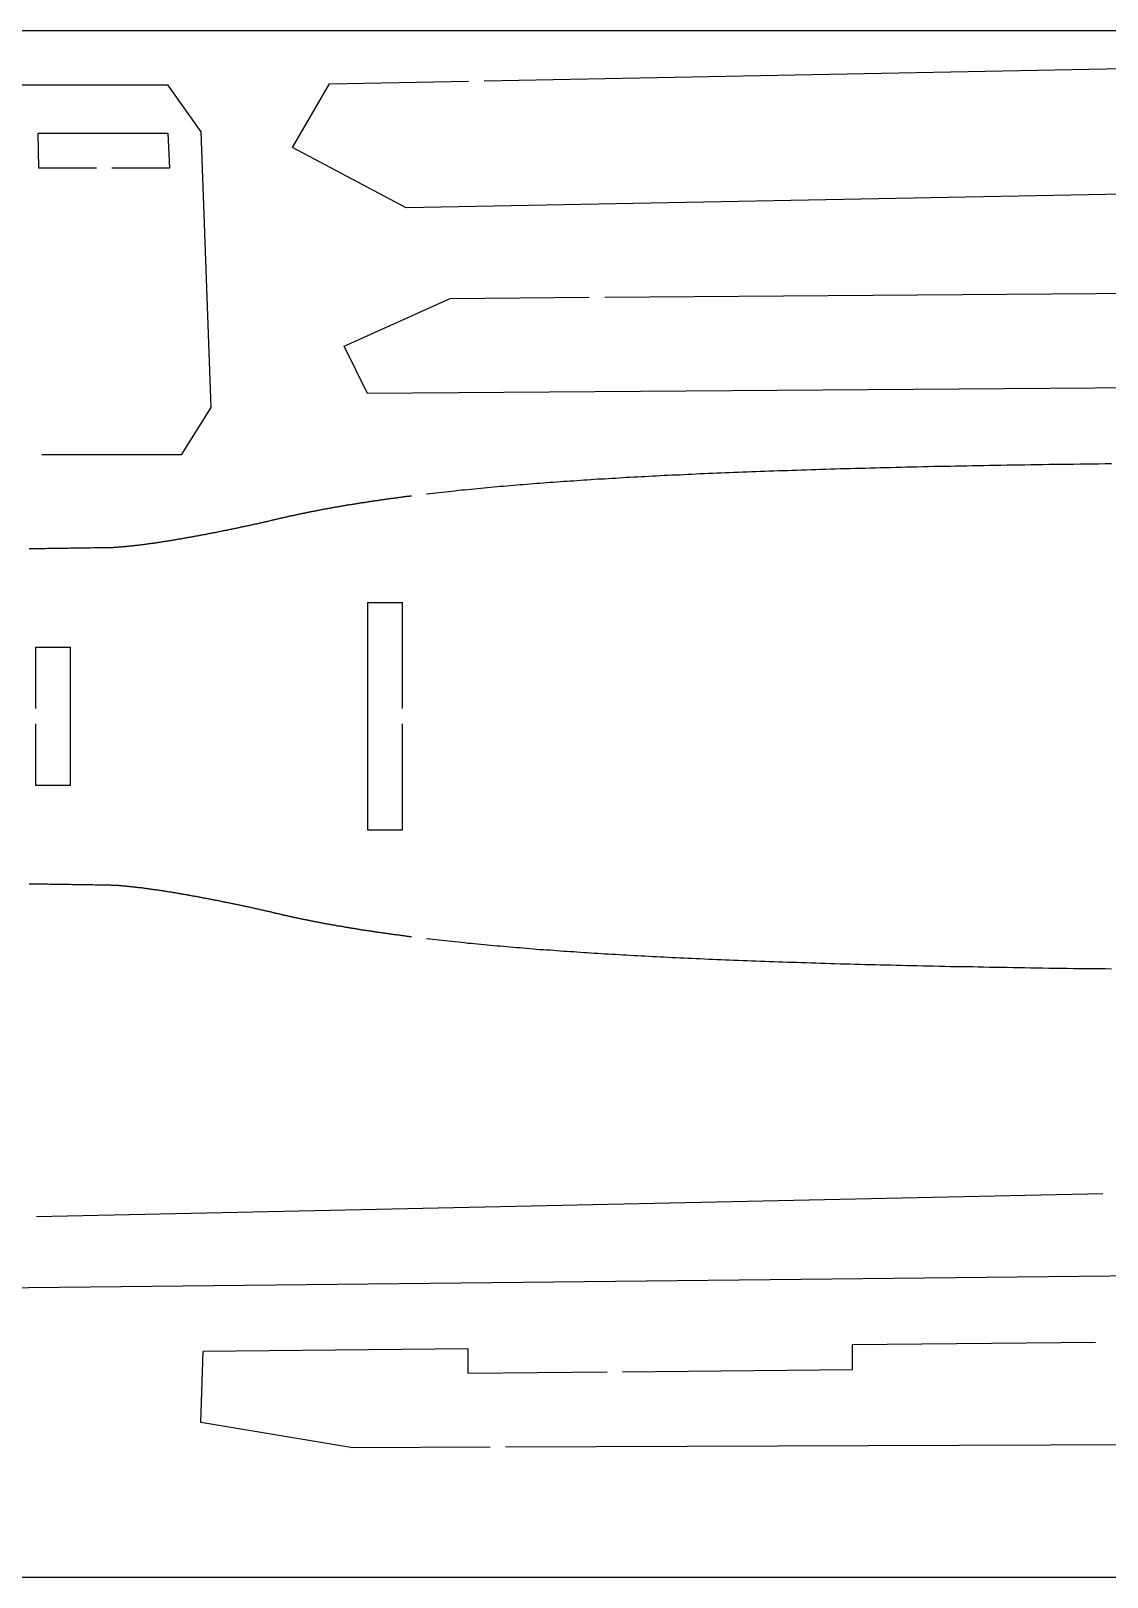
# Model space of a CAD drawing. Extents: x -537 to 363, y 432 to 791.
# Drawn here: x -491.8 to -422.2, y 561.6 to 661.6 of the extents above; entities that cross this region are included whole.
import ezdxf

# ---------------------------------------------------------------- set-up
doc = ezdxf.new("R2010")
doc.units = 0
doc.layers.get('0').update_dxf_attribs({"linetype": 'CONTINUOUS'})
doc.layers.add('90X10', color=1, linetype='CONTINUOUS')

msp = doc.modelspace()

# ---------------------------------------------------------------- linework, layer by layer
for p, q in [((-462.5, 658.35), (-393.52, 659.68)), ((-505.29, 658.09), (-482.96, 658.09)), ((-482.96, 658.09), (-480.82, 655.05)), ((-474.89, 654.03), (-472.5, 658.16)), ((-472.5, 658.16), (-463.5, 658.33)), ((-480.82, 655.05), (-480.17, 637.22)), ((-491.34, 654.97), (-482.94, 654.97)), ((-491.29, 652.71), (-491.34, 654.97)), ((-482.94, 654.97), (-482.85, 652.71)), ((-467.53, 650.13), (-474.89, 654.03)), ((-487.57, 652.71), (-491.29, 652.71)), ((-482.85, 652.71), (-486.57, 652.71)), ((-418.13, 651.08), (-467.53, 650.13)), ((-471.55, 641.2), (-464.69, 644.28)), ((-464.69, 644.28), (-455.69, 644.35)), ((-454.69, 644.36), (-385.69, 644.89)), ((-470.03, 638.12), (-471.55, 641.2)), ((-384.1, 638.78), (-470.03, 638.12)), ((-480.17, 637.22), (-482.09, 634.17)), ((-482.09, 634.17), (-491.09, 634.17)), ((-470.04, 624.62), (-470.04, 609.9)), ((-470.04, 624.62), (-467.78, 624.62)), ((-467.78, 617.76), (-467.78, 624.62)), ((-491.51, 621.72), (-489.25, 621.72)), ((-491.51, 621.72), (-491.51, 617.76)), ((-489.25, 612.8), (-489.25, 621.72)), ((-491.51, 616.76), (-491.51, 612.8)), ((-467.78, 609.9), (-467.78, 616.76)), ((-491.51, 612.8), (-489.25, 612.8)), ((-470.04, 609.9), (-467.78, 609.9)), ((-422.47, 586.36), (-491.45, 584.89)), ((-412.4, 581.15), (-532.07, 579.85)), ((-480.82, 571.57), (-480.67, 576.17)), ((-463.55, 576.35), (-480.67, 576.17)), ((-463.55, 576.35), (-463.54, 574.76)), ((-422.95, 576.76), (-438.67, 576.6)), ((-438.66, 575.01), (-438.67, 576.6)), ((-453.54, 574.86), (-438.66, 575.01)), ((-463.54, 574.76), (-454.54, 574.85)), ((-471.11, 569.97), (-480.82, 571.57)), ((-471.11, 569.97), (-462.11, 570)), ((-461.11, 570.01), (-391.86, 570.24))]:
    msp.add_line(p, q)
for points in [[(-466.21, 631.64, 0), (-466.01, 631.66, 0), (-465.81, 631.68, 0), (-465.6, 631.71, 0), (-465.4, 631.73, 0), (-465.2, 631.75, 0), (-464.99, 631.78, 0), (-464.79, 631.8, 0), (-464.58, 631.82, 0), (-464.38, 631.84, 0), (-464.17, 631.87, 0), (-463.96, 631.89, 0), (-463.76, 631.91, 0), (-463.55, 631.93, 0), (-463.34, 631.95, 0), (-463.13, 631.97, 0), (-462.92, 631.99, 0), (-462.71, 632.01, 0), (-462.5, 632.03, 0), (-462.29, 632.05, 0), (-462.08, 632.07, 0), (-461.87, 632.09, 0), (-461.66, 632.11, 0), (-461.45, 632.13, 0), (-461.24, 632.14, 0), (-461.02, 632.16, 0), (-460.81, 632.18, 0), (-460.6, 632.2, 0), (-460.38, 632.22, 0), (-460.17, 632.24, 0), (-459.96, 632.25, 0), (-459.74, 632.27, 0), (-459.53, 632.29, 0), (-459.31, 632.3, 0), (-459.1, 632.32, 0), (-458.88, 632.34, 0), (-458.66, 632.35, 0), (-458.45, 632.37, 0), (-458.23, 632.39, 0), (-458.01, 632.4, 0), (-457.8, 632.42, 0), (-457.58, 632.43, 0), (-457.36, 632.45, 0), (-457.14, 632.46, 0), (-456.92, 632.48, 0), (-456.7, 632.49, 0), (-456.49, 632.51, 0), (-456.27, 632.52, 0), (-456.05, 632.54, 0), (-455.82, 632.55, 0), (-455.6, 632.57, 0), (-455.38, 632.58, 0), (-455.15, 632.6, 0), (-454.92, 632.61, 0), (-454.7, 632.62, 0), (-454.47, 632.64, 0), (-454.24, 632.65, 0), (-454, 632.66, 0), (-453.77, 632.68, 0), (-453.53, 632.69, 0), (-453.3, 632.71, 0), (-453.06, 632.72, 0), (-452.82, 632.73, 0), (-452.58, 632.75, 0), (-452.33, 632.76, 0), (-452.09, 632.77, 0), (-451.85, 632.78, 0), (-451.6, 632.8, 0), (-451.35, 632.81, 0), (-451.1, 632.82, 0), (-450.85, 632.84, 0), (-450.6, 632.85, 0), (-450.34, 632.86, 0), (-450.08, 632.87, 0), (-449.83, 632.88, 0), (-449.57, 632.9, 0), (-449.31, 632.91, 0), (-449.05, 632.92, 0), (-448.78, 632.93, 0), (-448.52, 632.95, 0), (-448.25, 632.96, 0), (-447.98, 632.97, 0), (-447.71, 632.98, 0), (-447.44, 632.99, 0), (-447.17, 633, 0), (-446.89, 633.01, 0), (-446.62, 633.02, 0), (-446.34, 633.04, 0), (-446.06, 633.05, 0), (-445.77, 633.06, 0), (-445.49, 633.07, 0), (-445.21, 633.08, 0), (-444.92, 633.09, 0), (-444.63, 633.1, 0), (-444.34, 633.11, 0), (-444.05, 633.12, 0), (-443.76, 633.13, 0), (-443.46, 633.14, 0), (-443.17, 633.15, 0), (-442.87, 633.16, 0), (-442.57, 633.17, 0), (-442.27, 633.18, 0), (-441.96, 633.19, 0), (-441.66, 633.2, 0), (-441.35, 633.21, 0), (-441.04, 633.22, 0), (-440.73, 633.23, 0), (-440.42, 633.24, 0), (-440.1, 633.25, 0), (-439.79, 633.26, 0), (-439.47, 633.27, 0), (-439.15, 633.28, 0), (-438.83, 633.28, 0), (-438.5, 633.29, 0), (-438.18, 633.3, 0), (-437.85, 633.31, 0), (-437.52, 633.32, 0), (-437.19, 633.33, 0), (-436.86, 633.34, 0), (-436.53, 633.35, 0), (-436.19, 633.35, 0), (-435.85, 633.36, 0), (-435.51, 633.37, 0), (-435.17, 633.38, 0), (-434.82, 633.39, 0), (-434.48, 633.39, 0), (-434.13, 633.4, 0), (-433.78, 633.41, 0), (-433.43, 633.42, 0), (-433.07, 633.42, 0), (-432.72, 633.43, 0), (-432.36, 633.44, 0), (-432, 633.45, 0), (-431.64, 633.45, 0), (-431.28, 633.46, 0), (-430.91, 633.47, 0), (-430.54, 633.47, 0), (-430.17, 633.48, 0), (-429.8, 633.49, 0), (-429.43, 633.49, 0), (-429.05, 633.5, 0), (-428.67, 633.51, 0), (-428.29, 633.51, 0), (-427.91, 633.52, 0), (-427.53, 633.52, 0), (-427.14, 633.53, 0), (-426.75, 633.54, 0), (-426.36, 633.54, 0), (-425.97, 633.55, 0), (-425.57, 633.55, 0), (-425.18, 633.56, 0), (-424.78, 633.57, 0), (-424.38, 633.57, 0), (-423.97, 633.58, 0), (-423.57, 633.58, 0), (-423.16, 633.59, 0), (-422.75, 633.59, 0), (-422.34, 633.6, 0), (-421.92, 633.6, 0)], [(-476.07, 629.97, 0), (-476.03, 629.98, 0), (-476, 629.99, 0), (-475.96, 630, 0), (-475.92, 630.01, 0), (-475.89, 630.01, 0), (-475.85, 630.02, 0), (-475.82, 630.03, 0), (-475.78, 630.04, 0), (-475.74, 630.05, 0), (-475.71, 630.06, 0), (-475.67, 630.07, 0), (-475.64, 630.07, 0), (-475.6, 630.08, 0), (-475.56, 630.09, 0), (-475.53, 630.1, 0), (-475.49, 630.11, 0), (-475.45, 630.12, 0), (-475.42, 630.12, 0), (-475.38, 630.13, 0), (-475.35, 630.14, 0), (-475.31, 630.15, 0), (-475.27, 630.16, 0), (-475.24, 630.16, 0), (-475.2, 630.17, 0), (-475.16, 630.18, 0), (-475.12, 630.19, 0), (-475.09, 630.2, 0), (-475.05, 630.21, 0), (-475.01, 630.21, 0), (-474.98, 630.22, 0), (-474.94, 630.23, 0), (-474.9, 630.24, 0), (-474.87, 630.25, 0), (-474.83, 630.25, 0), (-474.79, 630.26, 0), (-474.76, 630.27, 0), (-474.72, 630.28, 0), (-474.68, 630.29, 0), (-474.64, 630.29, 0), (-474.61, 630.3, 0), (-474.57, 630.31, 0), (-474.53, 630.32, 0), (-474.49, 630.33, 0), (-474.46, 630.33, 0), (-474.42, 630.34, 0), (-474.38, 630.35, 0), (-474.34, 630.36, 0), (-474.31, 630.37, 0), (-474.27, 630.37, 0), (-474.23, 630.38, 0), (-474.19, 630.39, 0), (-474.15, 630.4, 0), (-474.12, 630.4, 0), (-474.08, 630.41, 0), (-474.04, 630.42, 0), (-474, 630.43, 0), (-473.97, 630.43, 0), (-473.93, 630.44, 0), (-473.89, 630.45, 0), (-473.85, 630.46, 0), (-473.81, 630.47, 0), (-473.77, 630.47, 0), (-473.74, 630.48, 0), (-473.7, 630.49, 0), (-473.66, 630.5, 0), (-473.62, 630.5, 0), (-473.58, 630.51, 0), (-473.55, 630.52, 0), (-473.51, 630.53, 0), (-473.47, 630.53, 0), (-473.43, 630.54, 0), (-473.39, 630.55, 0), (-473.35, 630.56, 0), (-473.31, 630.56, 0), (-473.28, 630.57, 0), (-473.24, 630.58, 0), (-473.2, 630.59, 0), (-473.16, 630.59, 0), (-473.12, 630.6, 0), (-473.08, 630.61, 0), (-473.04, 630.62, 0), (-473, 630.62, 0), (-472.96, 630.63, 0), (-472.93, 630.64, 0), (-472.89, 630.64, 0), (-472.85, 630.65, 0), (-472.81, 630.66, 0), (-472.77, 630.67, 0), (-472.73, 630.67, 0), (-472.69, 630.68, 0), (-472.65, 630.69, 0), (-472.61, 630.7, 0), (-472.57, 630.7, 0), (-472.54, 630.71, 0), (-472.5, 630.72, 0), (-472.46, 630.72, 0), (-472.42, 630.73, 0), (-472.38, 630.74, 0), (-472.34, 630.74, 0), (-472.3, 630.75, 0), (-472.26, 630.76, 0), (-472.22, 630.77, 0), (-472.18, 630.77, 0), (-472.14, 630.78, 0), (-472.1, 630.79, 0), (-472.06, 630.79, 0), (-472.02, 630.8, 0), (-471.98, 630.81, 0), (-471.94, 630.81, 0), (-471.9, 630.82, 0), (-471.86, 630.83, 0), (-471.82, 630.84, 0), (-471.78, 630.84, 0), (-471.74, 630.85, 0), (-471.7, 630.86, 0), (-471.66, 630.86, 0), (-471.62, 630.87, 0), (-471.58, 630.88, 0), (-471.54, 630.88, 0), (-471.5, 630.89, 0), (-471.46, 630.9, 0), (-471.42, 630.9, 0), (-471.38, 630.91, 0), (-471.34, 630.92, 0), (-471.3, 630.92, 0), (-471.26, 630.93, 0), (-471.22, 630.94, 0), (-471.18, 630.94, 0), (-471.14, 630.95, 0), (-471.1, 630.96, 0), (-471.06, 630.96, 0), (-471.02, 630.97, 0), (-470.98, 630.98, 0), (-470.94, 630.98, 0), (-470.9, 630.99, 0), (-470.86, 631, 0), (-470.81, 631, 0), (-470.77, 631.01, 0), (-470.73, 631.02, 0), (-470.69, 631.02, 0), (-470.65, 631.03, 0), (-470.61, 631.03, 0), (-470.57, 631.04, 0), (-470.53, 631.05, 0), (-470.49, 631.05, 0), (-470.45, 631.06, 0), (-470.41, 631.07, 0), (-470.37, 631.07, 0), (-470.32, 631.08, 0), (-470.28, 631.09, 0), (-470.24, 631.09, 0), (-470.2, 631.1, 0), (-470.16, 631.11, 0), (-470.12, 631.11, 0), (-470.08, 631.12, 0), (-470.04, 631.12, 0), (-469.99, 631.13, 0), (-469.95, 631.14, 0), (-469.91, 631.14, 0), (-469.87, 631.15, 0), (-469.83, 631.16, 0), (-469.79, 631.16, 0), (-469.75, 631.17, 0), (-469.7, 631.17, 0), (-469.66, 631.18, 0), (-469.62, 631.19, 0), (-469.58, 631.19, 0), (-469.54, 631.2, 0), (-469.5, 631.21, 0), (-469.45, 631.21, 0), (-469.41, 631.22, 0), (-469.37, 631.22, 0), (-469.33, 631.23, 0), (-469.29, 631.24, 0), (-469.25, 631.24, 0), (-469.2, 631.25, 0), (-469.16, 631.25, 0), (-469.12, 631.26, 0), (-469.08, 631.27, 0), (-469.04, 631.27, 0), (-468.99, 631.28, 0), (-468.95, 631.28, 0), (-468.91, 631.29, 0), (-468.87, 631.3, 0), (-468.82, 631.3, 0), (-468.78, 631.31, 0), (-468.74, 631.31, 0), (-468.7, 631.32, 0), (-468.66, 631.33, 0), (-468.61, 631.33, 0), (-468.57, 631.34, 0), (-468.53, 631.34, 0), (-468.49, 631.35, 0), (-468.44, 631.35, 0), (-468.4, 631.36, 0), (-468.36, 631.37, 0), (-468.32, 631.37, 0), (-468.27, 631.38, 0), (-468.23, 631.38, 0), (-468.19, 631.39, 0), (-468.15, 631.39, 0), (-468.11, 631.4, 0), (-468.06, 631.41, 0), (-468.02, 631.41, 0), (-467.98, 631.42, 0), (-467.93, 631.42, 0), (-467.89, 631.43, 0), (-467.85, 631.43, 0), (-467.81, 631.44, 0), (-467.76, 631.45, 0), (-467.72, 631.45, 0), (-467.68, 631.46, 0), (-467.63, 631.46, 0), (-467.59, 631.47, 0), (-467.55, 631.47, 0), (-467.51, 631.48, 0), (-467.46, 631.48, 0), (-467.42, 631.49, 0), (-467.38, 631.5, 0), (-467.33, 631.5, 0), (-467.29, 631.51, 0), (-467.25, 631.51, 0), (-467.2, 631.52, 0)], [(-487.06, 628.17, 0), (-487.02, 628.17, 0), (-486.98, 628.17, 0), (-486.94, 628.17, 0), (-486.9, 628.17, 0), (-486.86, 628.17, 0), (-486.82, 628.17, 0), (-486.78, 628.17, 0), (-486.74, 628.17, 0), (-486.69, 628.17, 0), (-486.65, 628.18, 0), (-486.61, 628.18, 0), (-486.57, 628.18, 0), (-486.53, 628.18, 0), (-486.48, 628.18, 0), (-486.44, 628.19, 0), (-486.4, 628.19, 0), (-486.36, 628.19, 0), (-486.31, 628.2, 0), (-486.27, 628.2, 0), (-486.23, 628.2, 0), (-486.18, 628.2, 0), (-486.14, 628.21, 0), (-486.1, 628.21, 0), (-486.05, 628.21, 0), (-486.01, 628.22, 0), (-485.96, 628.22, 0), (-485.92, 628.22, 0), (-485.87, 628.23, 0), (-485.83, 628.23, 0), (-485.78, 628.23, 0), (-485.74, 628.24, 0), (-485.69, 628.24, 0), (-485.65, 628.25, 0), (-485.6, 628.25, 0), (-485.56, 628.25, 0), (-485.51, 628.26, 0), (-485.46, 628.26, 0), (-485.42, 628.27, 0), (-485.37, 628.27, 0), (-485.32, 628.28, 0), (-485.28, 628.28, 0), (-485.23, 628.29, 0), (-485.18, 628.29, 0), (-485.14, 628.3, 0), (-485.09, 628.3, 0), (-485.04, 628.31, 0), (-485, 628.32, 0), (-484.95, 628.32, 0), (-484.9, 628.33, 0), (-484.85, 628.33, 0), (-484.8, 628.34, 0), (-484.76, 628.34, 0), (-484.71, 628.35, 0), (-484.66, 628.36, 0), (-484.61, 628.36, 0), (-484.56, 628.37, 0), (-484.52, 628.37, 0), (-484.47, 628.38, 0), (-484.42, 628.38, 0), (-484.37, 628.39, 0), (-484.32, 628.4, 0), (-484.27, 628.4, 0), (-484.22, 628.41, 0), (-484.18, 628.42, 0), (-484.13, 628.42, 0), (-484.08, 628.43, 0), (-484.03, 628.44, 0), (-483.98, 628.45, 0), (-483.93, 628.45, 0), (-483.88, 628.46, 0), (-483.83, 628.47, 0), (-483.78, 628.47, 0), (-483.73, 628.48, 0), (-483.69, 628.49, 0), (-483.63, 628.5, 0), (-483.59, 628.5, 0), (-483.54, 628.51, 0), (-483.49, 628.52, 0), (-483.44, 628.52, 0), (-483.39, 628.53, 0), (-483.34, 628.54, 0), (-483.29, 628.55, 0), (-483.24, 628.55, 0), (-483.19, 628.56, 0), (-483.14, 628.57, 0), (-483.09, 628.58, 0), (-483.04, 628.59, 0), (-482.99, 628.59, 0), (-482.94, 628.6, 0), (-482.89, 628.61, 0), (-482.85, 628.62, 0), (-482.8, 628.63, 0), (-482.75, 628.63, 0), (-482.7, 628.64, 0), (-482.65, 628.65, 0), (-482.6, 628.66, 0), (-482.55, 628.67, 0), (-482.5, 628.67, 0), (-482.45, 628.68, 0), (-482.4, 628.69, 0), (-482.35, 628.7, 0), (-482.3, 628.71, 0), (-482.25, 628.72, 0), (-482.21, 628.72, 0), (-482.16, 628.73, 0), (-482.11, 628.74, 0), (-482.06, 628.75, 0), (-482.01, 628.76, 0), (-481.96, 628.77, 0), (-481.92, 628.77, 0), (-481.87, 628.78, 0), (-481.82, 628.79, 0), (-481.77, 628.8, 0), (-481.72, 628.81, 0), (-481.67, 628.82, 0), (-481.62, 628.83, 0), (-481.58, 628.84, 0), (-481.53, 628.84, 0), (-481.48, 628.85, 0), (-481.43, 628.86, 0), (-481.38, 628.87, 0), (-481.33, 628.88, 0), (-481.28, 628.89, 0), (-481.23, 628.9, 0), (-481.18, 628.91, 0), (-481.13, 628.92, 0), (-481.08, 628.92, 0), (-481.03, 628.93, 0), (-480.98, 628.94, 0), (-480.93, 628.95, 0), (-480.88, 628.96, 0), (-480.82, 628.97, 0), (-480.77, 628.98, 0), (-480.72, 628.99, 0), (-480.67, 629, 0), (-480.62, 629.01, 0), (-480.56, 629.02, 0), (-480.51, 629.03, 0), (-480.46, 629.04, 0), (-480.41, 629.05, 0), (-480.36, 629.06, 0), (-480.3, 629.07, 0), (-480.25, 629.08, 0), (-480.2, 629.09, 0), (-480.14, 629.1, 0), (-480.09, 629.11, 0), (-480.04, 629.12, 0), (-479.98, 629.13, 0), (-479.93, 629.14, 0), (-479.88, 629.15, 0), (-479.82, 629.16, 0), (-479.77, 629.17, 0), (-479.71, 629.19, 0), (-479.66, 629.2, 0), (-479.61, 629.21, 0), (-479.55, 629.22, 0), (-479.5, 629.23, 0), (-479.44, 629.24, 0), (-479.39, 629.25, 0), (-479.34, 629.26, 0), (-479.28, 629.27, 0), (-479.23, 629.28, 0), (-479.17, 629.29, 0), (-479.12, 629.3, 0), (-479.07, 629.32, 0), (-479.01, 629.33, 0), (-478.96, 629.34, 0), (-478.9, 629.35, 0), (-478.85, 629.36, 0), (-478.8, 629.37, 0), (-478.74, 629.38, 0), (-478.69, 629.39, 0), (-478.63, 629.4, 0), (-478.58, 629.42, 0), (-478.52, 629.43, 0), (-478.47, 629.44, 0), (-478.42, 629.45, 0), (-478.36, 629.46, 0), (-478.31, 629.47, 0), (-478.25, 629.48, 0), (-478.2, 629.5, 0), (-478.15, 629.51, 0), (-478.09, 629.52, 0), (-478.04, 629.53, 0), (-477.99, 629.54, 0), (-477.93, 629.55, 0), (-477.88, 629.56, 0), (-477.83, 629.57, 0), (-477.77, 629.59, 0), (-477.72, 629.6, 0), (-477.67, 629.61, 0), (-477.62, 629.62, 0), (-477.56, 629.63, 0), (-477.51, 629.64, 0), (-477.46, 629.65, 0), (-477.41, 629.67, 0), (-477.35, 629.68, 0), (-477.3, 629.69, 0), (-477.25, 629.7, 0), (-477.2, 629.71, 0), (-477.15, 629.72, 0), (-477.1, 629.73, 0), (-477.05, 629.75, 0), (-476.99, 629.76, 0), (-476.94, 629.77, 0), (-476.89, 629.78, 0), (-476.84, 629.79, 0), (-476.79, 629.8, 0), (-476.74, 629.81, 0), (-476.69, 629.83, 0), (-476.64, 629.84, 0), (-476.59, 629.85, 0), (-476.55, 629.86, 0), (-476.5, 629.87, 0), (-476.45, 629.88, 0), (-476.4, 629.89, 0), (-476.35, 629.9, 0), (-476.3, 629.92, 0), (-476.25, 629.93, 0), (-476.21, 629.94, 0), (-476.16, 629.95, 0), (-476.11, 629.96, 0), (-476.07, 629.97, 0)], [(-491.91, 628.1, 0), (-491.76, 628.1, 0), (-491.62, 628.1, 0), (-491.47, 628.1, 0), (-491.32, 628.11, 0), (-491.17, 628.11, 0), (-491.03, 628.11, 0), (-490.88, 628.11, 0), (-490.73, 628.12, 0), (-490.58, 628.12, 0), (-490.44, 628.12, 0), (-490.29, 628.12, 0), (-490.14, 628.12, 0), (-489.99, 628.13, 0), (-489.85, 628.13, 0), (-489.7, 628.13, 0), (-489.55, 628.13, 0), (-489.4, 628.13, 0), (-489.26, 628.14, 0), (-489.11, 628.14, 0), (-488.96, 628.14, 0), (-488.82, 628.14, 0), (-488.67, 628.14, 0), (-488.52, 628.15, 0), (-488.38, 628.15, 0), (-488.23, 628.15, 0), (-488.08, 628.15, 0), (-487.94, 628.15, 0), (-487.79, 628.16, 0), (-487.64, 628.16, 0), (-487.5, 628.16, 0), (-487.35, 628.16, 0), (-487.2, 628.16, 0), (-487.06, 628.17, 0)], [(-491.91, 606.42, 0), (-491.76, 606.42, 0), (-491.62, 606.42, 0), (-491.47, 606.42, 0), (-491.32, 606.41, 0), (-491.17, 606.41, 0), (-491.03, 606.41, 0), (-490.88, 606.41, 0), (-490.73, 606.41, 0), (-490.58, 606.4, 0), (-490.44, 606.4, 0), (-490.29, 606.4, 0), (-490.14, 606.4, 0), (-489.99, 606.4, 0), (-489.85, 606.39, 0), (-489.7, 606.39, 0), (-489.55, 606.39, 0), (-489.4, 606.39, 0), (-489.26, 606.39, 0), (-489.11, 606.38, 0), (-488.96, 606.38, 0), (-488.82, 606.38, 0), (-488.67, 606.38, 0), (-488.52, 606.38, 0), (-488.38, 606.37, 0), (-488.23, 606.37, 0), (-488.08, 606.37, 0), (-487.94, 606.37, 0), (-487.79, 606.37, 0), (-487.64, 606.36, 0), (-487.5, 606.36, 0), (-487.35, 606.36, 0), (-487.2, 606.36, 0), (-487.06, 606.36, 0)], [(-487.06, 606.36, 0), (-487.02, 606.36, 0), (-486.98, 606.36, 0), (-486.94, 606.35, 0), (-486.9, 606.35, 0), (-486.86, 606.35, 0), (-486.82, 606.35, 0), (-486.78, 606.35, 0), (-486.74, 606.35, 0), (-486.69, 606.35, 0), (-486.65, 606.35, 0), (-486.61, 606.34, 0), (-486.57, 606.34, 0), (-486.53, 606.34, 0), (-486.48, 606.34, 0), (-486.44, 606.34, 0), (-486.4, 606.33, 0), (-486.36, 606.33, 0), (-486.31, 606.33, 0), (-486.27, 606.32, 0), (-486.23, 606.32, 0), (-486.18, 606.32, 0), (-486.14, 606.32, 0), (-486.1, 606.31, 0), (-486.05, 606.31, 0), (-486.01, 606.31, 0), (-485.96, 606.3, 0), (-485.92, 606.3, 0), (-485.87, 606.29, 0), (-485.83, 606.29, 0), (-485.78, 606.29, 0), (-485.74, 606.28, 0), (-485.69, 606.28, 0), (-485.65, 606.27, 0), (-485.6, 606.27, 0), (-485.56, 606.27, 0), (-485.51, 606.26, 0), (-485.46, 606.26, 0), (-485.42, 606.25, 0), (-485.37, 606.25, 0), (-485.32, 606.24, 0), (-485.28, 606.24, 0), (-485.23, 606.23, 0), (-485.18, 606.23, 0), (-485.14, 606.22, 0), (-485.09, 606.22, 0), (-485.04, 606.21, 0), (-485, 606.21, 0), (-484.95, 606.2, 0), (-484.9, 606.2, 0), (-484.85, 606.19, 0), (-484.8, 606.18, 0), (-484.76, 606.18, 0), (-484.71, 606.17, 0), (-484.66, 606.17, 0), (-484.61, 606.16, 0), (-484.56, 606.15, 0), (-484.52, 606.15, 0), (-484.47, 606.14, 0), (-484.42, 606.14, 0), (-484.37, 606.13, 0), (-484.32, 606.12, 0), (-484.27, 606.12, 0), (-484.22, 606.11, 0), (-484.18, 606.1, 0), (-484.13, 606.1, 0), (-484.08, 606.09, 0), (-484.03, 606.08, 0), (-483.98, 606.08, 0), (-483.93, 606.07, 0), (-483.88, 606.06, 0), (-483.83, 606.06, 0), (-483.78, 606.05, 0), (-483.73, 606.04, 0), (-483.69, 606.03, 0), (-483.63, 606.03, 0), (-483.59, 606.02, 0), (-483.54, 606.01, 0), (-483.49, 606, 0), (-483.44, 606, 0), (-483.39, 605.99, 0), (-483.34, 605.98, 0), (-483.29, 605.98, 0), (-483.24, 605.97, 0), (-483.19, 605.96, 0), (-483.14, 605.95, 0), (-483.09, 605.94, 0), (-483.04, 605.94, 0), (-482.99, 605.93, 0), (-482.94, 605.92, 0), (-482.89, 605.91, 0), (-482.85, 605.9, 0), (-482.8, 605.9, 0), (-482.75, 605.89, 0), (-482.7, 605.88, 0), (-482.65, 605.87, 0), (-482.6, 605.86, 0), (-482.55, 605.86, 0), (-482.5, 605.85, 0), (-482.45, 605.84, 0), (-482.4, 605.83, 0), (-482.35, 605.82, 0), (-482.3, 605.81, 0), (-482.25, 605.81, 0), (-482.21, 605.8, 0), (-482.16, 605.79, 0), (-482.11, 605.78, 0), (-482.06, 605.77, 0), (-482.01, 605.76, 0), (-481.96, 605.75, 0), (-481.92, 605.75, 0), (-481.87, 605.74, 0), (-481.82, 605.73, 0), (-481.77, 605.72, 0), (-481.72, 605.71, 0), (-481.67, 605.7, 0), (-481.62, 605.7, 0), (-481.58, 605.69, 0), (-481.53, 605.68, 0), (-481.48, 605.67, 0), (-481.43, 605.66, 0), (-481.38, 605.65, 0), (-481.33, 605.64, 0), (-481.28, 605.63, 0), (-481.23, 605.62, 0), (-481.18, 605.62, 0), (-481.13, 605.61, 0), (-481.08, 605.6, 0), (-481.03, 605.59, 0), (-480.98, 605.58, 0), (-480.93, 605.57, 0), (-480.88, 605.56, 0), (-480.82, 605.55, 0), (-480.77, 605.54, 0), (-480.72, 605.53, 0), (-480.67, 605.52, 0), (-480.62, 605.51, 0), (-480.56, 605.5, 0), (-480.51, 605.49, 0), (-480.46, 605.48, 0), (-480.41, 605.47, 0), (-480.36, 605.46, 0), (-480.3, 605.45, 0), (-480.25, 605.44, 0), (-480.2, 605.43, 0), (-480.14, 605.42, 0), (-480.09, 605.41, 0), (-480.04, 605.4, 0), (-479.98, 605.39, 0), (-479.93, 605.38, 0), (-479.88, 605.37, 0), (-479.82, 605.36, 0), (-479.77, 605.35, 0), (-479.71, 605.34, 0), (-479.66, 605.33, 0), (-479.61, 605.32, 0), (-479.55, 605.3, 0), (-479.5, 605.29, 0), (-479.44, 605.28, 0), (-479.39, 605.27, 0), (-479.34, 605.26, 0), (-479.28, 605.25, 0), (-479.23, 605.24, 0), (-479.17, 605.23, 0), (-479.12, 605.22, 0), (-479.07, 605.21, 0), (-479.01, 605.2, 0), (-478.96, 605.18, 0), (-478.9, 605.17, 0), (-478.85, 605.16, 0), (-478.8, 605.15, 0), (-478.74, 605.14, 0), (-478.69, 605.13, 0), (-478.63, 605.12, 0), (-478.58, 605.11, 0), (-478.52, 605.1, 0), (-478.47, 605.08, 0), (-478.42, 605.07, 0), (-478.36, 605.06, 0), (-478.31, 605.05, 0), (-478.25, 605.04, 0), (-478.2, 605.03, 0), (-478.15, 605.02, 0), (-478.09, 605, 0), (-478.04, 604.99, 0), (-477.99, 604.98, 0), (-477.93, 604.97, 0), (-477.88, 604.96, 0), (-477.83, 604.95, 0), (-477.77, 604.94, 0), (-477.72, 604.92, 0), (-477.67, 604.91, 0), (-477.62, 604.9, 0), (-477.56, 604.89, 0), (-477.51, 604.88, 0), (-477.46, 604.87, 0), (-477.41, 604.86, 0), (-477.35, 604.85, 0), (-477.3, 604.83, 0), (-477.25, 604.82, 0), (-477.2, 604.81, 0), (-477.15, 604.8, 0), (-477.1, 604.79, 0), (-477.05, 604.78, 0), (-476.99, 604.76, 0), (-476.94, 604.75, 0), (-476.89, 604.74, 0), (-476.84, 604.73, 0), (-476.79, 604.72, 0), (-476.74, 604.71, 0), (-476.69, 604.7, 0), (-476.64, 604.68, 0), (-476.59, 604.67, 0), (-476.55, 604.66, 0), (-476.5, 604.65, 0), (-476.45, 604.64, 0), (-476.4, 604.63, 0), (-476.35, 604.62, 0), (-476.3, 604.61, 0), (-476.25, 604.6, 0), (-476.21, 604.58, 0), (-476.16, 604.57, 0), (-476.11, 604.56, 0), (-476.07, 604.55, 0)], [(-476.07, 604.55, 0), (-476.03, 604.54, 0), (-476, 604.53, 0), (-475.96, 604.52, 0), (-475.92, 604.52, 0), (-475.89, 604.51, 0), (-475.85, 604.5, 0), (-475.82, 604.49, 0), (-475.78, 604.48, 0), (-475.74, 604.47, 0), (-475.71, 604.47, 0), (-475.67, 604.46, 0), (-475.64, 604.45, 0), (-475.6, 604.44, 0), (-475.56, 604.43, 0), (-475.53, 604.42, 0), (-475.49, 604.41, 0), (-475.45, 604.41, 0), (-475.42, 604.4, 0), (-475.38, 604.39, 0), (-475.35, 604.38, 0), (-475.31, 604.37, 0), (-475.27, 604.37, 0), (-475.24, 604.36, 0), (-475.2, 604.35, 0), (-475.16, 604.34, 0), (-475.12, 604.33, 0), (-475.09, 604.33, 0), (-475.05, 604.32, 0), (-475.01, 604.31, 0), (-474.98, 604.3, 0), (-474.94, 604.29, 0), (-474.9, 604.28, 0), (-474.87, 604.28, 0), (-474.83, 604.27, 0), (-474.79, 604.26, 0), (-474.76, 604.25, 0), (-474.72, 604.24, 0), (-474.68, 604.24, 0), (-474.64, 604.23, 0), (-474.61, 604.22, 0), (-474.57, 604.21, 0), (-474.53, 604.2, 0), (-474.49, 604.2, 0), (-474.46, 604.19, 0), (-474.42, 604.18, 0), (-474.38, 604.17, 0), (-474.34, 604.16, 0), (-474.31, 604.16, 0), (-474.27, 604.15, 0), (-474.23, 604.14, 0), (-474.19, 604.13, 0), (-474.15, 604.13, 0), (-474.12, 604.12, 0), (-474.08, 604.11, 0), (-474.04, 604.1, 0), (-474, 604.1, 0), (-473.97, 604.09, 0), (-473.93, 604.08, 0), (-473.89, 604.07, 0), (-473.85, 604.06, 0), (-473.81, 604.06, 0), (-473.77, 604.05, 0), (-473.74, 604.04, 0), (-473.7, 604.03, 0), (-473.66, 604.03, 0), (-473.62, 604.02, 0), (-473.58, 604.01, 0), (-473.55, 604, 0), (-473.51, 604, 0), (-473.47, 603.99, 0), (-473.43, 603.98, 0), (-473.39, 603.97, 0), (-473.35, 603.97, 0), (-473.31, 603.96, 0), (-473.28, 603.95, 0), (-473.24, 603.94, 0), (-473.2, 603.94, 0), (-473.16, 603.93, 0), (-473.12, 603.92, 0), (-473.08, 603.91, 0), (-473.04, 603.91, 0), (-473, 603.9, 0), (-472.96, 603.89, 0), (-472.93, 603.88, 0), (-472.89, 603.88, 0), (-472.85, 603.87, 0), (-472.81, 603.86, 0), (-472.77, 603.86, 0), (-472.73, 603.85, 0), (-472.69, 603.84, 0), (-472.65, 603.83, 0), (-472.61, 603.83, 0), (-472.57, 603.82, 0), (-472.54, 603.81, 0), (-472.5, 603.81, 0), (-472.46, 603.8, 0), (-472.42, 603.79, 0), (-472.38, 603.78, 0), (-472.34, 603.78, 0), (-472.3, 603.77, 0), (-472.26, 603.76, 0), (-472.22, 603.76, 0), (-472.18, 603.75, 0), (-472.14, 603.74, 0), (-472.1, 603.74, 0), (-472.06, 603.73, 0), (-472.02, 603.72, 0), (-471.98, 603.71, 0), (-471.94, 603.71, 0), (-471.9, 603.7, 0), (-471.86, 603.69, 0), (-471.82, 603.69, 0), (-471.78, 603.68, 0), (-471.74, 603.67, 0), (-471.7, 603.67, 0), (-471.66, 603.66, 0), (-471.62, 603.65, 0), (-471.58, 603.65, 0), (-471.54, 603.64, 0), (-471.5, 603.63, 0), (-471.46, 603.62, 0), (-471.42, 603.62, 0), (-471.38, 603.61, 0), (-471.34, 603.61, 0), (-471.3, 603.6, 0), (-471.26, 603.59, 0), (-471.22, 603.59, 0), (-471.18, 603.58, 0), (-471.14, 603.57, 0), (-471.1, 603.57, 0), (-471.06, 603.56, 0), (-471.02, 603.55, 0), (-470.98, 603.54, 0), (-470.94, 603.54, 0), (-470.9, 603.53, 0), (-470.86, 603.53, 0), (-470.81, 603.52, 0), (-470.77, 603.51, 0), (-470.73, 603.51, 0), (-470.69, 603.5, 0), (-470.65, 603.49, 0), (-470.61, 603.49, 0), (-470.57, 603.48, 0), (-470.53, 603.47, 0), (-470.49, 603.47, 0), (-470.45, 603.46, 0), (-470.41, 603.45, 0), (-470.37, 603.45, 0), (-470.32, 603.44, 0), (-470.28, 603.43, 0), (-470.24, 603.43, 0), (-470.2, 603.42, 0), (-470.16, 603.42, 0), (-470.12, 603.41, 0), (-470.08, 603.4, 0), (-470.04, 603.4, 0), (-469.99, 603.39, 0), (-469.95, 603.38, 0), (-469.91, 603.38, 0), (-469.87, 603.37, 0), (-469.83, 603.37, 0), (-469.79, 603.36, 0), (-469.75, 603.35, 0), (-469.7, 603.35, 0), (-469.66, 603.34, 0), (-469.62, 603.34, 0), (-469.58, 603.33, 0), (-469.54, 603.32, 0), (-469.5, 603.32, 0), (-469.45, 603.31, 0), (-469.41, 603.3, 0), (-469.37, 603.3, 0), (-469.33, 603.29, 0), (-469.29, 603.29, 0), (-469.25, 603.28, 0), (-469.2, 603.27, 0), (-469.16, 603.27, 0), (-469.12, 603.26, 0), (-469.08, 603.26, 0), (-469.04, 603.25, 0), (-468.99, 603.24, 0), (-468.95, 603.24, 0), (-468.91, 603.23, 0), (-468.87, 603.23, 0), (-468.82, 603.22, 0), (-468.78, 603.22, 0), (-468.74, 603.21, 0), (-468.7, 603.2, 0), (-468.66, 603.2, 0), (-468.61, 603.19, 0), (-468.57, 603.18, 0), (-468.53, 603.18, 0), (-468.49, 603.17, 0), (-468.44, 603.17, 0), (-468.4, 603.16, 0), (-468.36, 603.16, 0), (-468.32, 603.15, 0), (-468.27, 603.14, 0), (-468.23, 603.14, 0), (-468.19, 603.13, 0), (-468.15, 603.13, 0), (-468.11, 603.12, 0), (-468.06, 603.12, 0), (-468.02, 603.11, 0), (-467.98, 603.11, 0), (-467.93, 603.1, 0), (-467.89, 603.09, 0), (-467.85, 603.09, 0), (-467.81, 603.08, 0), (-467.76, 603.08, 0), (-467.72, 603.07, 0), (-467.68, 603.07, 0), (-467.63, 603.06, 0), (-467.59, 603.05, 0), (-467.55, 603.05, 0), (-467.51, 603.04, 0), (-467.46, 603.04, 0), (-467.42, 603.03, 0), (-467.38, 603.03, 0), (-467.33, 603.02, 0), (-467.29, 603.02, 0), (-467.25, 603.01, 0), (-467.2, 603, 0)], [(-466.21, 602.88, 0), (-466.01, 602.86, 0), (-465.81, 602.84, 0), (-465.6, 602.81, 0), (-465.4, 602.79, 0), (-465.2, 602.77, 0), (-464.99, 602.75, 0), (-464.79, 602.72, 0), (-464.58, 602.7, 0), (-464.38, 602.68, 0), (-464.17, 602.66, 0), (-463.96, 602.64, 0), (-463.76, 602.62, 0), (-463.55, 602.59, 0), (-463.34, 602.57, 0), (-463.13, 602.55, 0), (-462.92, 602.53, 0), (-462.71, 602.51, 0), (-462.5, 602.49, 0), (-462.29, 602.47, 0), (-462.08, 602.45, 0), (-461.87, 602.43, 0), (-461.66, 602.41, 0), (-461.45, 602.4, 0), (-461.24, 602.38, 0), (-461.02, 602.36, 0), (-460.81, 602.34, 0), (-460.6, 602.32, 0), (-460.38, 602.3, 0), (-460.17, 602.29, 0), (-459.96, 602.27, 0), (-459.74, 602.25, 0), (-459.53, 602.24, 0), (-459.31, 602.22, 0), (-459.1, 602.2, 0), (-458.88, 602.18, 0), (-458.66, 602.17, 0), (-458.45, 602.15, 0), (-458.23, 602.14, 0), (-458.01, 602.12, 0), (-457.8, 602.1, 0), (-457.58, 602.09, 0), (-457.36, 602.07, 0), (-457.14, 602.06, 0), (-456.92, 602.04, 0), (-456.7, 602.03, 0), (-456.49, 602.01, 0), (-456.27, 602, 0), (-456.05, 601.98, 0), (-455.82, 601.97, 0), (-455.6, 601.96, 0), (-455.38, 601.94, 0), (-455.15, 601.93, 0), (-454.92, 601.91, 0), (-454.7, 601.9, 0), (-454.47, 601.88, 0), (-454.24, 601.87, 0), (-454, 601.86, 0), (-453.77, 601.84, 0), (-453.53, 601.83, 0), (-453.3, 601.82, 0), (-453.06, 601.8, 0), (-452.82, 601.79, 0), (-452.58, 601.78, 0), (-452.33, 601.76, 0), (-452.09, 601.75, 0), (-451.85, 601.74, 0), (-451.6, 601.72, 0), (-451.35, 601.71, 0), (-451.1, 601.7, 0), (-450.85, 601.69, 0), (-450.6, 601.67, 0), (-450.34, 601.66, 0), (-450.08, 601.65, 0), (-449.83, 601.64, 0), (-449.57, 601.62, 0), (-449.31, 601.61, 0), (-449.05, 601.6, 0), (-448.78, 601.59, 0), (-448.52, 601.58, 0), (-448.25, 601.57, 0), (-447.98, 601.55, 0), (-447.71, 601.54, 0), (-447.44, 601.53, 0), (-447.17, 601.52, 0), (-446.89, 601.51, 0), (-446.62, 601.5, 0), (-446.34, 601.49, 0), (-446.06, 601.48, 0), (-445.77, 601.46, 0), (-445.49, 601.45, 0), (-445.21, 601.44, 0), (-444.92, 601.43, 0), (-444.63, 601.42, 0), (-444.34, 601.41, 0), (-444.05, 601.4, 0), (-443.76, 601.39, 0), (-443.46, 601.38, 0), (-443.17, 601.37, 0), (-442.87, 601.36, 0), (-442.57, 601.35, 0), (-442.27, 601.34, 0), (-441.96, 601.33, 0), (-441.66, 601.32, 0), (-441.35, 601.31, 0), (-441.04, 601.3, 0), (-440.73, 601.29, 0), (-440.42, 601.28, 0), (-440.1, 601.27, 0), (-439.79, 601.26, 0), (-439.47, 601.25, 0), (-439.15, 601.25, 0), (-438.83, 601.24, 0), (-438.5, 601.23, 0), (-438.18, 601.22, 0), (-437.85, 601.21, 0), (-437.52, 601.2, 0), (-437.19, 601.19, 0), (-436.86, 601.18, 0), (-436.53, 601.18, 0), (-436.19, 601.17, 0), (-435.85, 601.16, 0), (-435.51, 601.15, 0), (-435.17, 601.14, 0), (-434.82, 601.14, 0), (-434.48, 601.13, 0), (-434.13, 601.12, 0), (-433.78, 601.11, 0), (-433.43, 601.11, 0), (-433.07, 601.1, 0), (-432.72, 601.09, 0), (-432.36, 601.08, 0), (-432, 601.08, 0), (-431.64, 601.07, 0), (-431.28, 601.06, 0), (-430.91, 601.06, 0), (-430.54, 601.05, 0), (-430.17, 601.04, 0), (-429.8, 601.03, 0), (-429.43, 601.03, 0), (-429.05, 601.02, 0), (-428.67, 601.02, 0), (-428.29, 601.01, 0), (-427.91, 601, 0), (-427.53, 601, 0), (-427.14, 600.99, 0), (-426.75, 600.99, 0), (-426.36, 600.98, 0), (-425.97, 600.97, 0), (-425.57, 600.97, 0), (-425.18, 600.96, 0), (-424.78, 600.96, 0), (-424.38, 600.95, 0), (-423.97, 600.95, 0), (-423.57, 600.94, 0), (-423.16, 600.94, 0), (-422.75, 600.93, 0), (-422.34, 600.93, 0), (-421.92, 600.92, 0)]]:
    msp.add_polyline3d(points)
at = {"layer": '90X10', "color": 1, "linetype": 'CONTINUOUS'}
msp.add_lwpolyline([(-537.06, 561.58), (362.94, 561.58), (362.94, 661.58), (-537.06, 661.58)], close=True, dxfattribs=at)

doc.saveas('drawing.dxf')
